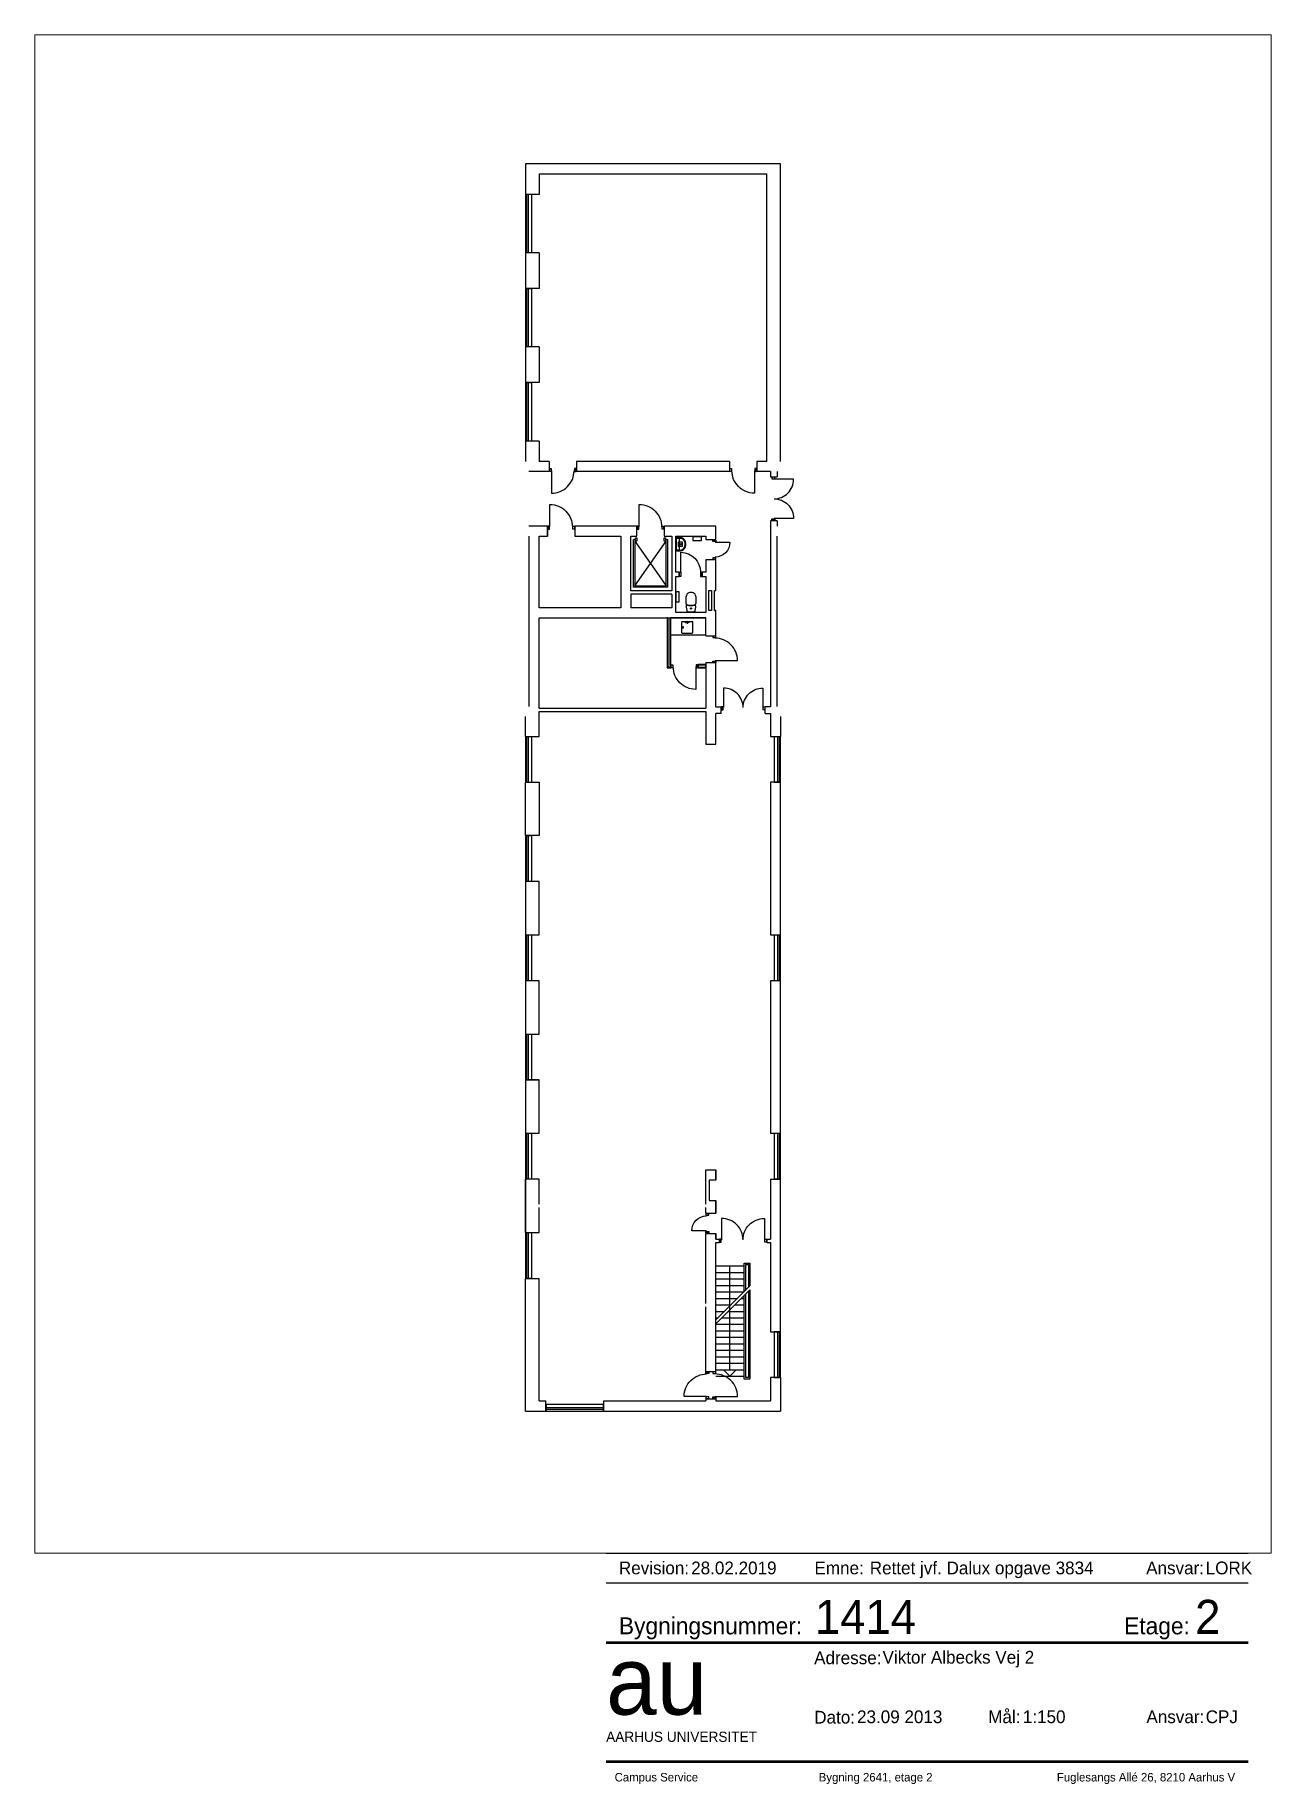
# Paper-space layout 'A3_pdf_stående' of a CAD drawing. Header units: millimetres. Extents: x 0 to 291, y 2 to 414.
# The model-space entities are those that its viewports show. They can reach past a viewport. Long polylines and large blocks are cut down to what shows.
import ezdxf

# ---------------------------------------------------------------- set-up
doc = ezdxf.new("R2010")
doc.units = ezdxf.units.MM
doc.header["$LTSCALE"] = 100
doc.linetypes.add('HIDDEN', pattern=[5, 4, -1])
for name, color, linetype in [('A21----', 3, 'Continuous'), ('a22--l-', 1, 'Continuous'), ('A22--U-', 1, 'Continuous'), ('A22-L--', 1, 'Continuous'), ('A24----', 1, 'Continuous'), ('A312---', 2, 'Continuous'), ('A314-S-', 8, 'Continuous'), ('A321---', 1, 'Continuous'), ('A33----', 113, 'Continuous'), ('A59----', 2, 'Continuous'), ('A66----', 161, 'Continuous'), ('A79-F--', 8, 'Continuous')]:
    doc.layers.add(name, color=color, linetype=linetype)
doc.layers.add('tegningsopsætning', color=7, linetype='Continuous', lineweight=50)
doc.styles.add('ISO', font='ISO')
doc.styles.add('tegningshoved str 3', font='', dxfattribs={"height": 3})
doc.styles.add('tegningshoved str 8', font='', dxfattribs={"height": 8})
doc.styles.get('tegningshoved str 3').set_extended_font_data('AU Passata')
doc.styles.get('tegningshoved str 8').set_extended_font_data('AU Passata')

# ---------------------------------------------------------------- blocks, each defined once
blk = doc.blocks.new('Tegningshoved')
at = {"layer": 'tegningsopsætning'}
for points in [[(0, 28), (151, 28)], [(0, 0), (151, 0)]]:
    blk.add_lwpolyline(points, dxfattribs=at)
at = {"layer": 'tegningsopsætning', "attachment_point": 1}
for s, width, insert, char_height in [('{\\fAU Passata|b0|i0|c0|p34;Bygningsnummer:}', 14.039, (3, 33.89), 4), ('{\\fAU Passata|b0|i0|c0|p34;Etage:}', 14.039, (121.82, 33.89), 4), ('{\\fAU Passata|b0|i0|c0|p34;Adresse:}', 14.039, (48.92, 25.86), 3), ('{\\fAU Passata|b0|i0|c0|p34;Mål:}', 14.039, (89.85, 12), 3), ('{\\fAU Passata|b0|i0|c0|p34;Dato:}', 14.039, (48.94, 11.9), 3), ('{\\fAU Passata|b0|i0|c0|p34;Ansvar:}', 14.039, (127.06, 12), 3), ('{\\fAU Passata|b0|i0|c0|p34;AARHUS UNIVERSITET}', 76.8942, (0, 7), 2.4)]:
    blk.add_mtext_dynamic_manual_height_columns(s, width=width, gutter_width=1250, heights=[0], dxfattribs=dict(at, insert=insert, char_height=char_height))
at = {"layer": 'tegningsopsætning', "attachment_point": 1, "style": 'ISO'}
for s, width, heights, insert, char_height in [('{\\fAU Peto|b0|i0|c0|p82;au}', 20.8914, [10], (0, 27), 16), ('{\\fAU Passata Light|b0|i0|c0|p34;Campus Service^I^I^I^IBygning 2641, etage 2^I^I^I^IFuglesangs Allé 26, 8210 Aarhus V}', 148.2946, [0], (2, -2.71), 2)]:
    blk.add_mtext_dynamic_manual_height_columns(s, width=width, gutter_width=1250, heights=heights, dxfattribs=dict(at, insert=insert, char_height=char_height))
blk = doc.blocks.new('aml. tegningshoved blok')
blk.add_blockref('Tegningshoved', (-156.36, 7.8))
at = {"layer": 'tegningsopsætning'}
for tag, p, height, style in [('XXXX', (-107.28, 37.8), 8, 'tegningshoved str 8'), ('X', (-17.84, 37.8), 8, 'tegningshoved str 8'), ('XXX', (-91.36, 30.8), 3, 'tegningshoved str 3'), ('XX.XX.2012', (-97.36, 16.8), 3, 'tegningshoved str 3'), ('1:XXX', (-58.36, 16.8), 3, 'tegningshoved str 3'), ('XXX', (-15.36, 16.8), 3, 'tegningshoved str 3')]:
    blk.add_attdef(tag, p, '', height=height, dxfattribs=dict(at, style=style))
blk = doc.blocks.new('Rev. blok')
for points in [[(-151, 11), (0, 11)], [(-151, 4), (0, 4)]]:
    blk.add_lwpolyline(points)
at = {"char_height": 3, "attachment_point": 1, "style": 'tegningshoved str 3'}
for s, insert in [('Revision:', (-148, 9)), ('Emne:', (-102, 9)), ('Ansvar:', (-24, 9))]:
    blk.add_mtext_dynamic_manual_height_columns(s, width=7, gutter_width=15, heights=[0], dxfattribs=dict(at, insert=insert))
at = {"style": 'tegningshoved str 3'}
for tag, p in [('XX.XX.2012', (-131, 6)), ('XXX', (-89, 6)), ('XXX', (-10, 6))]:
    blk.add_attdef(tag, p, '', height=3, dxfattribs=at)
blk = doc.blocks.new('V162')
for p, q in [((1610, 110), (10, 110)), ((1610, 50), (10, 50))]:
    blk.add_line(p, q)
blk.add_lwpolyline([(1610, 0), (1610, 230), (10, 230), (10, 0)], close=True)
blk = doc.blocks.new('V206')
for p, q in [((2050, 110), (10, 110)), ((2050, 50), (10, 50))]:
    blk.add_line(p, q)
blk.add_lwpolyline([(2050, 0), (2050, 230), (10, 230), (10, 0)], close=True)
blk = doc.blocks.new('D96H')
for points in [[(-945, 110), (-895, 110), (-895, 0), (-945, 0)], [(-15, 0), (-15, 110), (-65, 110), (-65, 0)]]:
    blk.add_lwpolyline(points, close=True)
blk.add_lwpolyline([(-85, 30), (-85, -760, -0.414214), (-875, 30)], format="xyb")
blk = doc.blocks.new('D96V')
for points in [[(15, 110), (65, 110), (65, 0), (15, 0)], [(945, 0), (945, 110), (895, 110), (895, 0)]]:
    blk.add_lwpolyline(points, close=True)
blk.add_lwpolyline([(85, 30), (85, -760, 0.414214), (875, 30)], format="xyb")
blk = doc.blocks.new('DD169')
for points in [[(20, 110), (70, 110), (70, 0), (20, 0)], [(1670, 0), (1670, 110), (1620, 110), (1620, 0)]]:
    blk.add_lwpolyline(points, close=True)
for points in [[(845, 30, -0.414214), (90, -725), (90, 30)], [(845, 30, 0.414214), (1600, -725), (1600, 30)]]:
    blk.add_lwpolyline(points, format="xyb")
blk = doc.blocks.new('DD156')
for points in [[(20, 110), (70, 110), (70, 0), (20, 0)], [(1540, 0), (1540, 110), (1490, 110), (1490, 0)]]:
    blk.add_lwpolyline(points, close=True)
for points in [[(780, 30, -0.414214), (90, -660), (90, 30)], [(780, 30, 0.414214), (1470, -660), (1470, 30)]]:
    blk.add_lwpolyline(points, format="xyb")
blk = doc.blocks.new('PIL')
for p, q in [((0, 0), (-212, -212)), ((0, 0), (212, -212)), ((-212, -212), (212, -212))]:
    blk.add_line(p, q)
blk = doc.blocks.new('_ADKV021_P')
blk.add_lwpolyline([(20, 0), (380, 0, -0.414214), (400, -20), (400, -380, -0.414214), (380, -400), (20, -400, -0.414214), (0, -380), (0, -20, -0.414214)], format="xyb", close=True)
blk.add_circle((350, -200), 20)
blk = doc.blocks.new('_ABAD233_P')
for p, q in [((-70, 50), (-50, 70)), ((0, 0), (-60, 60)), ((0, 0), (0, 100)), ((0, 0), (60, 60)), ((50, 70), (70, 50))]:
    blk.add_line(p, q)
blk = doc.blocks.new('køkkenvask')
at = {"layer": 'A59----', "xscale": -1, "rotation": 359.9999994247033}
blk.add_blockref('_ADKV021_P', (500, -133), dxfattribs=at)
at = {"layer": 'A59----', "rotation": 179.9999994247033}
blk.add_blockref('_ABAD233_P', (300, -110), dxfattribs=at)
blk = doc.blocks.new('D71H')
for points in [[(-640, 110), (-690, 110), (-690, 0), (-640, 0)], [(-20, 0), (-70, 0), (-70, 110), (-20, 110)]]:
    blk.add_lwpolyline(points, close=True)
blk.add_lwpolyline([(-90, 28), (-90, -492, -0.41025), (-620, 28)], format="xyb")
blk = doc.blocks.new('dis0001t')
for p, q in [((-155, -246), (-164, -298)), ((155, -246), (164, -298))]:
    blk.add_line(p, q)
for points in [[(95, -265), (-95, -265, 0.380436), (-182, -342, 0.095668), (-163, -609, 0.32992), (-39, -711, 0.027716), (39, -711, 0.32992), (163, -609, 0.095668), (182, -342, 0.380436)], [(114, -41, 0.092778), (-114, -41, 0.30167), (-142, -68, 0.034525), (-169, -187, 0.131858), (-168, -212), (-158, -239, 0.382656), (-143, -250, -0.052943), (143, -250, 0.382656), (158, -239), (168, -212, 0.131858), (169, -187, 0.034525), (142, -68, 0.30167)]]:
    blk.add_lwpolyline(points, format="xyb", close=True)
blk.add_circle((0, -145), 20)
blk = doc.blocks.new('Jumbo-T')
at = {"layer": 'A59----'}
blk.add_lwpolyline([(0, -180), (120, -180), (120, 180), (0, 180)], close=True, dxfattribs=at)
blk = doc.blocks.new('DIS0842T')
for points in [[(-225, 0, 0.028894), (-235, -154, 0.353622), (-79, -351, 0.110716), (79, -351, 0.353622), (235, -154, 0.028894), (225, 0)], [(-179, -22, 0.3858), (-198, -41, 0.022165), (-205, -156, 0.353622), (-72, -324, 0.110716), (72, -324, 0.353622), (205, -156, 0.022165), (198, -41, 0.3858), (179, -22)]]:
    blk.add_lwpolyline(points, format="xyb", close=True)
blk.add_lwpolyline([(205, -144, 0.396278), (185, -124, 0.021254), (-185, -124, 0.396278), (-205, -144)], format="xyb")
blk.add_circle((0, -180), 24.4)

msp = doc.modelspace()

# ---------------------------------------------------------------- linework, layer by layer
at = {"layer": 'A21----'}
for p, q in [((-139113137, 257906386), (-139122137, 257906386)), ((-139122137, 257906386), (-139122137, 257905306)), ((-139113137, 257895886), (-139113137, 257906386)), ((-139121657, 257906026), (-139121657, 257905306)), ((-139121657, 257906026), (-139113617, 257906026)), ((-139113617, 257895886), (-139113617, 257906026)), ((-139121657, 257905306), (-139122137, 257905306)), ((-139122137, 257903246), (-139122137, 257901986)), ((-139121657, 257903246), (-139122137, 257903246)), ((-139121657, 257903246), (-139121657, 257901986)), ((-139121657, 257901986), (-139122137, 257901986)), ((-139122137, 257899926), (-139122137, 257898666)), ((-139121657, 257899926), (-139122137, 257899926)), ((-139121657, 257899926), (-139121657, 257898666)), ((-139121657, 257898666), (-139122137, 257898666)), ((-139122137, 257896606), (-139122137, 257895886)), ((-139121657, 257896606), (-139122137, 257896606)), ((-139121657, 257896606), (-139121657, 257895886)), ((-139113497, 257895526), (-139113497, 257895346)), ((-139113497, 257895346), (-139113257, 257895346)), ((-139113257, 257895526), (-139113257, 257895346)), ((-139121657, 257890726), (-139121657, 257893246)), ((-139113497, 257893786), (-139113497, 257893606)), ((-139113257, 257893786), (-139113497, 257893786)), ((-139113497, 257893606), (-139113497, 257887231)), ((-139113257, 257893786), (-139113257, 257893606)), ((-139113257, 257887246), (-139113257, 257893246)), ((-139121657, 257887186), (-139121657, 257890366)), ((-139115467, 257890626), (-139115417, 257890626)), ((-139122137, 257886186), (-139122137, 257886886)), ((-139122137, 257886186), (-139122137, 257886886)), ((-139113497, 257886991), (-139113497, 257886186)), ((-139113137, 257886886), (-139113137, 257886186)), ((-139113497, 257886186), (-139113137, 257886186)), ((-139122137, 257882686), (-139122137, 257884566)), ((-139122137, 257884566), (-139121657, 257884566)), ((-139121657, 257884566), (-139121657, 257882686)), ((-139121657, 257882686), (-139122137, 257882686)), ((-139113137, 257877566), (-139113497, 257877566)), ((-139113497, 257877566), (-139113497, 257872186)), ((-139113137, 257872186), (-139113137, 257877566)), ((-139122137, 257874066), (-139121657, 257874066)), ((-139113497, 257872186), (-139113137, 257872186)), ((-139113497, 257872186), (-139113497, 257872186)), ((-139122137, 257868686), (-139122137, 257870566)), ((-139113497, 257870566), (-139113497, 257868456)), ((-139113497, 257870566), (-139113137, 257870566)), ((-139113137, 257865186), (-139113137, 257870566)), ((-139113497, 257868336), (-139113497, 257865186)), ((-139122137, 257867066), (-139121657, 257867066)), ((-139122137, 257862386), (-139122137, 257867066)), ((-139121657, 257862746), (-139121657, 257867066)), ((-139113497, 257865186), (-139113137, 257865186)), ((-139113497, 257865186), (-139113497, 257865186)), ((-139113137, 257863566), (-139113497, 257863566)), ((-139113497, 257863566), (-139113497, 257862746)), ((-139113137, 257863566), (-139113137, 257862386)), ((-139122137, 257862386), (-139121417, 257862386)), ((-139121657, 257862746), (-139121417, 257862746)), ((-139121417, 257862386), (-139121417, 257862746)), ((-139119377, 257862386), (-139119377, 257862746)), ((-139119377, 257862746), (-139115777, 257862746)), ((-139119377, 257862386), (-139113137, 257862386)), ((-139115417, 257862746), (-139113497, 257862746))]:
    msp.add_line(p, q, dxfattribs=at)
for points in [[(-139122017, 257893246), (-139122017, 257887246)], [(-139122137, 257886186), (-139121657, 257886186), (-139121657, 257887066)], [(-139121657, 257869686), (-139121657, 257870566), (-139122137, 257870566), (-139122137, 257868686), (-139121657, 257868686), (-139121657, 257869566)]]:
    msp.add_lwpolyline(points, dxfattribs=at)
for points in [[(-139113497, 257879186), (-139113137, 257879186), (-139113137, 257884566), (-139113497, 257884566), (-139113497, 257879186)], [(-139122137, 257879186), (-139121657, 257879186), (-139121657, 257881066), (-139122137, 257881066)], [(-139122137, 257875686), (-139121657, 257875686), (-139121657, 257877566), (-139122137, 257877566)], [(-139122137, 257872186), (-139121657, 257872186), (-139121657, 257874066), (-139122137, 257874066)]]:
    msp.add_lwpolyline(points, close=True, dxfattribs=at)
at = {"layer": 'a22--l-'}
for points in [[(-139121657, 257887186), (-139115777, 257887186)], [(-139121657, 257887066), (-139115777, 257887066)]]:
    msp.add_lwpolyline(points, dxfattribs=at)
at = {"layer": 'A22--U-'}
for p, q in [((-139121297, 257895886), (-139121657, 257895886)), ((-139120337, 257895886), (-139120337, 257895526)), ((-139114937, 257895886), (-139120337, 257895886)), ((-139114937, 257895886), (-139114937, 257895526)), ((-139113617, 257895886), (-139113977, 257895886)), ((-139113977, 257895886), (-139113977, 257895526)), ((-139114937, 257895526), (-139120337, 257895526)), ((-139113497, 257895526), (-139113977, 257895526)), ((-139121357, 257893606), (-139122017, 257893606)), ((-139121657, 257893246), (-139121357, 257893246)), ((-139121357, 257893606), (-139121357, 257893246)), ((-139121357, 257893246), (-139121357, 257893606)), ((-139118207, 257893606), (-139120397, 257893606)), ((-139120397, 257893606), (-139120397, 257893246)), ((-139120397, 257893246), (-139118777, 257893246)), ((-139118777, 257893246), (-139118777, 257890726)), ((-139118417, 257891326), (-139118417, 257893246)), ((-139118417, 257893246), (-139118207, 257893246)), ((-139118207, 257893246), (-139118207, 257893606)), ((-139116977, 257891326), (-139118417, 257891326)), ((-139116977, 257891206), (-139118417, 257891206)), ((-139118417, 257891206), (-139118417, 257890726)), ((-139116977, 257891206), (-139116977, 257890726)), ((-139118777, 257890726), (-139121657, 257890726)), ((-139121657, 257890366), (-139115777, 257890366)), ((-139116977, 257890726), (-139118417, 257890726)), ((-139115777, 257889736), (-139115777, 257890366)), ((-139115417, 257889736), (-139115417, 257890626)), ((-139115777, 257889736), (-139115417, 257889736)), ((-139115777, 257889736), (-139115417, 257889736)), ((-139115417, 257887231), (-139115237, 257887231)), ((-139115237, 257886991), (-139115237, 257887231)), ((-139113497, 257887231), (-139113677, 257887231)), ((-139113677, 257886991), (-139113677, 257887231)), ((-139115237, 257886991), (-139115417, 257886991)), ((-139113677, 257886991), (-139113497, 257886991)), ((-139115777, 257869686), (-139115777, 257870896)), ((-139115777, 257870896), (-139115417, 257870896)), ((-139115417, 257870896), (-139115417, 257870536)), ((-139115417, 257870846), (-139115417, 257870896)), ((-139115417, 257870536), (-139115417, 257870896)), ((-139115417, 257869816), (-139115417, 257869366)), ((-139115417, 257869366), (-139115417, 257869816)), ((-139115777, 257869366), (-139115777, 257869566)), ((-139115777, 257866186), (-139115777, 257868656)), ((-139115417, 257868456), (-139115417, 257868656)), ((-139115417, 257868656), (-139115417, 257868456)), ((-139115417, 257868456), (-139115302, 257868456)), ((-139115417, 257863777), (-139115417, 257868336)), ((-139115417, 257868336), (-139115302, 257868336)), ((-139115302, 257868456), (-139115302, 257868336)), ((-139113617, 257868456), (-139113497, 257868456)), ((-139113617, 257868456), (-139113617, 257868336)), ((-139113617, 257868336), (-139113497, 257868336)), ((-139115777, 257863777), (-139115777, 257866066)), ((-139115777, 257863777), (-139115417, 257863777)), ((-139115777, 257862820), (-139115777, 257862746)), ((-139115777, 257862820), (-139115417, 257862820)), ((-139115417, 257862820), (-139115417, 257862746))]:
    msp.add_line(p, q, dxfattribs=at)
for points in [[(-139121297, 257895886), (-139121297, 257895526), (-139122017, 257895526)], [(-139115417, 257890626), (-139115467, 257890626), (-139115467, 257891336), (-139115417, 257891336), (-139115417, 257892416), (-139115777, 257892416), (-139115777, 257891976), (-139115902, 257891976), (-139115902, 257891831), (-139115777, 257891831), (-139115777, 257891361), (-139115777, 257890651), (-139115777, 257890551), (-139116837, 257890551), (-139116837, 257891831), (-139116712, 257891831), (-139116712, 257891976), (-139116837, 257891976), (-139116837, 257893246), (-139115777, 257893246), (-139115777, 257893126), (-139115417, 257893126), (-139115417, 257893606), (-139117247, 257893606), (-139117247, 257893246), (-139116977, 257893246), (-139116977, 257891326)], [(-139115417, 257887231), (-139115417, 257888776), (-139115777, 257888776), (-139115777, 257887186)], [(-139115777, 257887066), (-139115777, 257885906), (-139115417, 257885906), (-139115417, 257886991)], [(-139115417, 257870536), (-139115657, 257870536), (-139115657, 257869816), (-139115417, 257869816)], [(-139115777, 257869366), (-139115417, 257869366)], [(-139115777, 257868656), (-139115417, 257868656)]]:
    msp.add_lwpolyline(points, dxfattribs=at)
msp.add_lwpolyline([(-139115575, 257891336), (-139115575, 257890626), (-139115669, 257890626), (-139115669, 257891336)], close=True, dxfattribs=at)
at = {"layer": 'A22-L--'}
for p, q in [((-139117112, 257890366), (-139117112, 257888631)), ((-139117042, 257890366), (-139117042, 257888701)), ((-139117017, 257890366), (-139117017, 257888726)), ((-139117112, 257888631), (-139117007, 257888631)), ((-139117042, 257888701), (-139117007, 257888701)), ((-139117017, 257888726), (-139117007, 257888726)), ((-139117007, 257888606), (-139117007, 257888726))]:
    msp.add_line(p, q, dxfattribs=at)
for points in [[(-139117007, 257888631), (-139117112, 257888631), (-139117112, 257890366), (-139117137, 257890366), (-139117137, 257888606), (-139117007, 257888606)], [(-139116047, 257888606), (-139115777, 257888606), (-139115777, 257888726), (-139116047, 257888726)], [(-139116047, 257888631), (-139115777, 257888631), (-139115777, 257888701), (-139116047, 257888701)]]:
    msp.add_lwpolyline(points, close=True, dxfattribs=at)
at = {"layer": 'A24----'}
for p, q in [((-139115417, 257867506), (-139114427, 257867506)), ((-139114922, 257863828), (-139114922, 257867506)), ((-139115417, 257867277), (-139114427, 257867277)), ((-139115417, 257867049), (-139114427, 257867049)), ((-139115417, 257866820), (-139114427, 257866820)), ((-139115417, 257866591), (-139114427, 257866591)), ((-139115417, 257866362), (-139114656, 257866362)), ((-139115417, 257866133), (-139114885, 257866133)), ((-139115417, 257865904), (-139115114, 257865904)), ((-139115417, 257865676), (-139115343, 257865676))]:
    msp.add_line(p, q, dxfattribs=at)
at = {"layer": 'A24----', "linetype": 'HIDDEN'}
for p, q in [((-139114217, 257866801), (-139115417, 257865601)), ((-139114217, 257866659), (-139115417, 257865459)), ((-139114744, 257866133), (-139114427, 257866133)), ((-139114515, 257866362), (-139114427, 257866362)), ((-139115417, 257865447), (-139114427, 257865447)), ((-139115201, 257865676), (-139114427, 257865676)), ((-139114972, 257865904), (-139114427, 257865904)), ((-139115417, 257865218), (-139114427, 257865218)), ((-139115417, 257864989), (-139114427, 257864989)), ((-139115417, 257864760), (-139114427, 257864760)), ((-139115417, 257864531), (-139114427, 257864531)), ((-139115417, 257864303), (-139114427, 257864303)), ((-139115417, 257864074), (-139114427, 257864074)), ((-139115417, 257863845), (-139114427, 257863845)), ((-139115417, 257863616), (-139114427, 257863616))]:
    msp.add_line(p, q, dxfattribs=at)
at = {"layer": 'A24----'}
for points in [[(-139114417, 257866601), (-139114417, 257867606), (-139114217, 257867606), (-139114217, 257866801)], [(-139114367, 257866651), (-139114367, 257867556), (-139114267, 257867556), (-139114267, 257866751)]]:
    msp.add_lwpolyline(points, dxfattribs=at)
at = {"layer": 'A24----', "linetype": 'HIDDEN'}
for points in [[(-139114217, 257866659), (-139114217, 257863516), (-139114417, 257863516), (-139114417, 257866459)], [(-139114267, 257866609), (-139114267, 257863566), (-139114367, 257863566), (-139114367, 257866509)]]:
    msp.add_lwpolyline(points, dxfattribs=at)
at = {"layer": 'A312---'}
msp.add_lwpolyline([(-139116650, 257891976), (-139116650, 257892682, -0.40822), (-139115964, 257891976)], format="xyb", dxfattribs=at)
for points in [[(-139116650, 257891831), (-139116700, 257891831), (-139116700, 257891976), (-139116650, 257891976)], [(-139115964, 257891831), (-139115914, 257891831), (-139115914, 257891976), (-139115964, 257891976)]]:
    msp.add_lwpolyline(points, close=True, dxfattribs=at)
at = {"layer": 'A314-S-'}
for p, q in [((-139119387, 257862496), (-139121407, 257862496)), ((-139119387, 257862436), (-139121407, 257862436))]:
    msp.add_line(p, q, dxfattribs=at)
msp.add_lwpolyline([(-139119387, 257862386), (-139119387, 257862616), (-139121407, 257862616), (-139121407, 257862386)], close=True, dxfattribs=at)
at = {"layer": 'A59----'}
msp.add_lwpolyline([(-139116749, 257892891), (-139116599, 257892891), (-139116599, 257893041), (-139116749, 257893041)], close=True, dxfattribs=at)
at = {"layer": 'A66----'}
for p, q in [((-139118277, 257893076), (-139117177, 257891496)), ((-139118277, 257891496), (-139117177, 257893076))]:
    msp.add_line(p, q, dxfattribs=at)
msp.add_lwpolyline([(-139117127, 257893126), (-139117127, 257891446), (-139118327, 257891446), (-139118327, 257893126), (-139118257, 257893126), (-139118257, 257893196), (-139118207, 257893196), (-139118207, 257893076), (-139118277, 257893076), (-139118277, 257891496), (-139117177, 257891496), (-139117177, 257893076), (-139117247, 257893076), (-139117247, 257893196), (-139117197, 257893196), (-139117197, 257893126)], close=True, dxfattribs=at)
at = {"layer": 'A79-F--'}
for p, q in [((-139116207, 257893221), (-139116207, 257893246)), ((-139116177, 257893221), (-139116177, 257893246)), ((-139115974, 257893221), (-139115974, 257893246)), ((-139115945, 257893221), (-139115945, 257893246))]:
    msp.add_line(p, q, dxfattribs=at)
msp.add_lwpolyline([(-139115927, 257893096), (-139115927, 257893221), (-139116227, 257893221), (-139116227, 257893096), (-139115927, 257893096)], dxfattribs=at)
msp.add_lwpolyline([(-139117017, 257889766), (-139115777, 257889766), (-139115777, 257890366), (-139117017, 257890366)], close=True, dxfattribs=at)

# ---------------------------------------------------------------- block references
at = {"layer": 'A24----', "rotation": 180}
msp.add_blockref('PIL', (-139114922, 257863616), dxfattribs=at)
at = {"layer": 'A314-S-'}
for name, p, rotation in [('V206', (-139122137, 257905306), 270), ('V206', (-139122137, 257901986), 270), ('V206', (-139122137, 257898666), 270), ('V162', (-139122137, 257886186), 270), ('V162', (-139113137, 257884566), 90), ('V162', (-139122137, 257882686), 270), ('V162', (-139122137, 257879186), 270), ('V162', (-139113137, 257877566), 90), ('V162', (-139122137, 257875686), 270), ('V162', (-139122137, 257872186), 270), ('V162', (-139113137, 257870566), 90), ('V162', (-139122137, 257868686), 270), ('V162', (-139113137, 257863566), 90)]:
    msp.add_blockref(name, p, dxfattribs=dict(at, rotation=rotation))
at = {"layer": 'A321---'}
for name, p in [('D96V', (-139121297, 257895526)), ('D96H', (-139113977, 257895526))]:
    msp.add_blockref(name, p, dxfattribs=at)
for name, p, rotation in [('DD156', (-139113337, 257893786), 90), ('D96H', (-139118207, 257893606), 180.0000000002084), ('D71H', (-139115417, 257893126), 90), ('D96H', (-139116047, 257888606), 2.084732e-10), ('DD156', (-139113677, 257887231), 180.0000000002084), ('D71H', (-139115777, 257868656), 270), ('DD169', (-139113617, 257868456), 180.0000000002084), ('D96H', (-139115777, 257862820), 270), ('D96V', (-139115417, 257862820), 90)]:
    msp.add_blockref(name, p, dxfattribs=dict(at, rotation=rotation))
at = {"layer": 'A321---', "xscale": -1}
for name, p, rotation in [('D96V', (-139121357, 257893606), 180.0000000002084), ('D96H', (-139115417, 257888776), 90)]:
    msp.add_blockref(name, p, dxfattribs=dict(at, rotation=rotation))
at = {"layer": 'A33----'}
msp.add_blockref('Jumbo-T', (-139116837, 257891111), dxfattribs=at)
at = {"layer": 'A59----'}
for name, p, rotation in [('DIS0842T', (-139116837, 257892966), 90), ('dis0001t', (-139116297, 257890551), 180)]:
    msp.add_blockref(name, p, dxfattribs=dict(at, rotation=rotation))
at = {"layer": 'A79-F--'}
msp.add_blockref('køkkenvask', (-139116731, 257890366), dxfattribs=at)

psp = doc.layouts.new('A3_pdf_stående')

# ---------------------------------------------------------------- block references
ref = psp.add_blockref('Rev. blok', (285.32, 45.8))
ref.add_attrib('XXX', 'LORK', (275.32, 51.8), dxfattribs={"height": 3, "style": 'tegningshoved str 3'})
ref.add_attrib('XXX', 'Rettet jvf. Dalux opgave 3834', (196.32, 51.8), dxfattribs={"height": 3, "style": 'tegningshoved str 3'})
ref.add_attrib('XX.XX.2012', '28.02.2019', (154.32, 51.8), dxfattribs={"height": 3, "style": 'tegningshoved str 3'})
ref = psp.add_blockref('aml. tegningshoved blok', (290.68, 0))
ref.add_attrib('XXXX', '1414', (183.4, 37.8), dxfattribs={"layer": 'tegningsopsætning', "height": 8, "style": 'tegningshoved str 8'})
ref.add_attrib('X', '2', (272.84, 37.8), dxfattribs={"layer": 'tegningsopsætning', "height": 8, "style": 'tegningshoved str 8'})
ref.add_attrib('XXX', 'Viktor Albecks Vej 2', (199.32, 30.8), dxfattribs={"layer": 'tegningsopsætning', "height": 3, "style": 'tegningshoved str 3'})
ref.add_attrib('XX.XX.2012', '23.09 2013', (193.32, 16.8), dxfattribs={"layer": 'tegningsopsætning', "height": 3, "style": 'tegningshoved str 3'})
ref.add_attrib('1:XXX', '1:150', (232.32, 16.8), dxfattribs={"layer": 'tegningsopsætning', "height": 3, "style": 'tegningshoved str 3'})
ref.add_attrib('XXX', 'CPJ', (275.32, 16.8), dxfattribs={"layer": 'tegningsopsætning', "height": 3, "style": 'tegningshoved str 3'})

# ---------------------------------------------------------------- viewports
at = {"layer": 'Defpoints'}
psp.add_viewport(center=(145.34, 235.3), size=(290.68, 357.009), view_center_point=(-139117637.28, 257884152.44), view_height=53551.295, dxfattribs=at)

doc.saveas('drawing.dxf')
